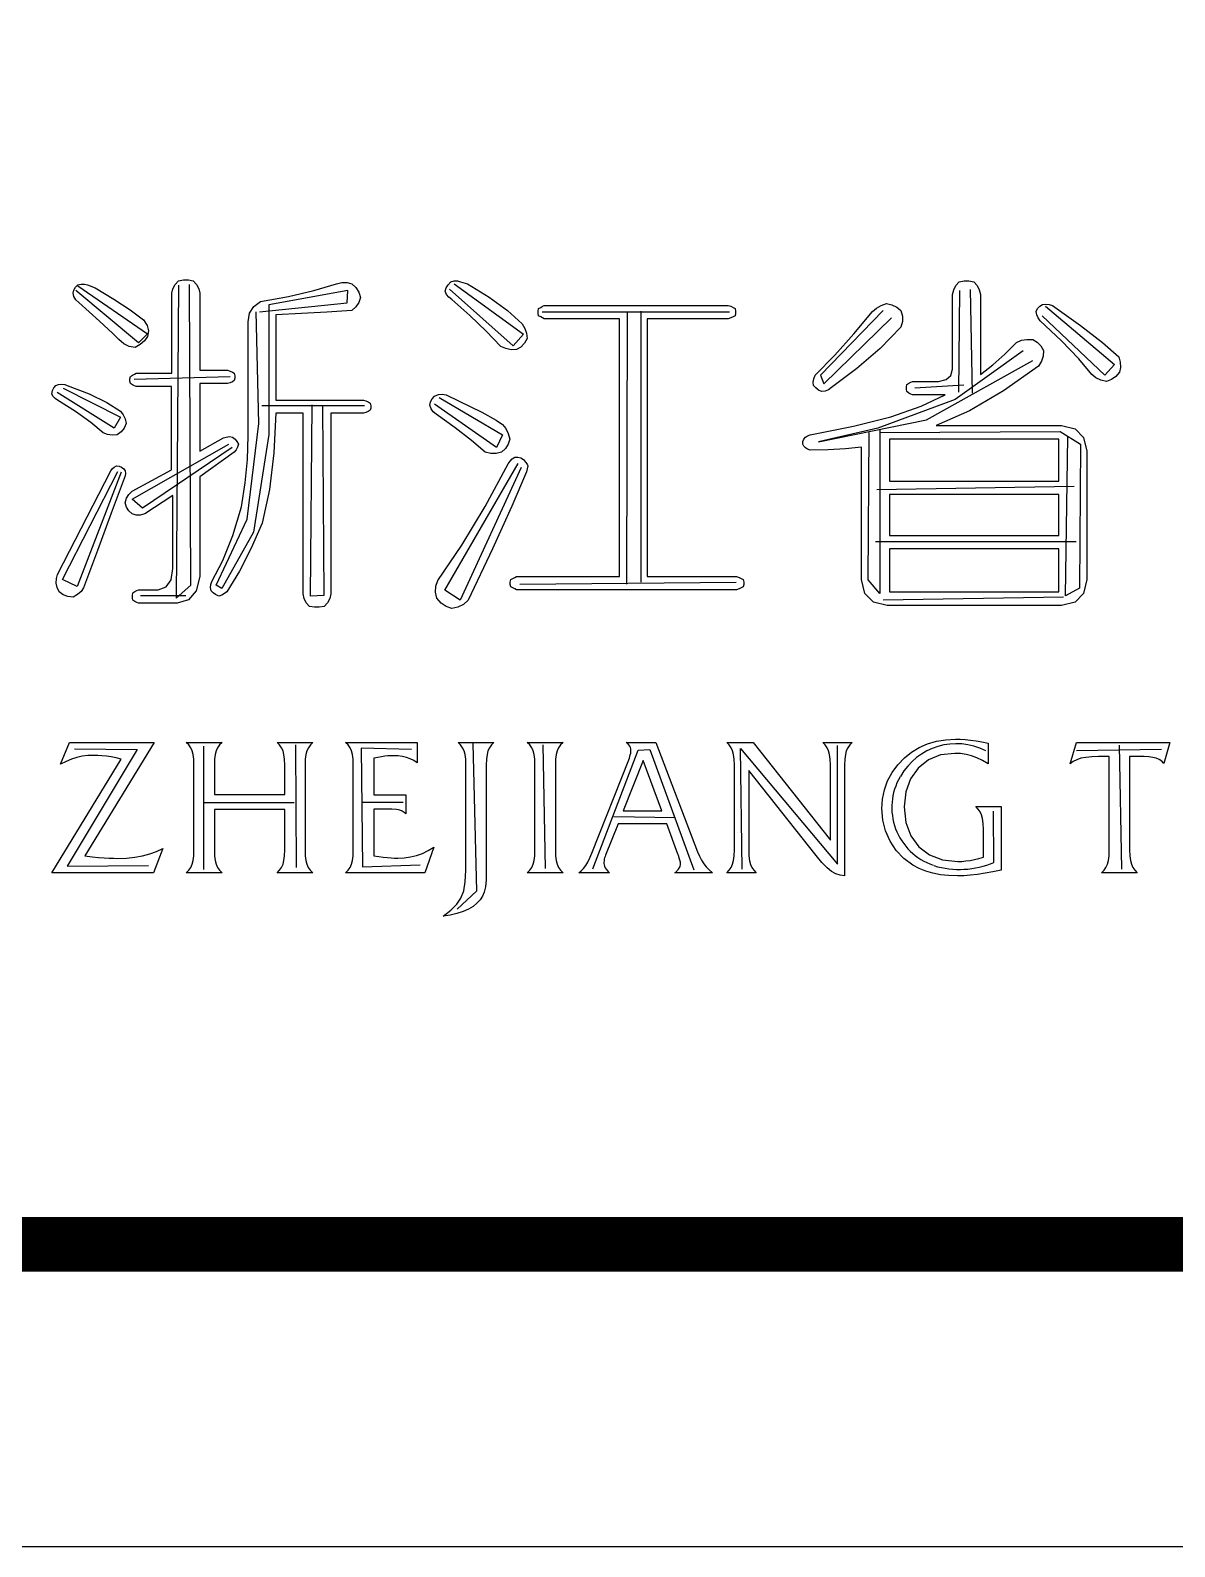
# Model space of a CAD drawing. Header units: millimetres. Extents: x -13522 to 42264, y -29520 to 1704.
# Drawn here: x 4300 to 6192, y -29520 to -27012 of the extents above; entities that cross this region are included whole.
import ezdxf
from ezdxf.enums import TextEntityAlignment as Align

# ---------------------------------------------------------------- set-up
doc = ezdxf.new("R2010")
doc.units = ezdxf.units.MM
doc.layers.add('0DataFlow-NsEquipFrame', color=30, linetype='Continuous')
doc.styles.add('TitleText', font='arial.ttf')

# ---------------------------------------------------------------- blocks, each defined once
blk = doc.blocks.new('titanlogo')
for p, q in [((-159.861, 12.352), (-158.71, 11.555)), ((-158.198, 12.363), (-158.232, 7.184)), ((-157.993, 7.401), (-158.015, 12.374)), ((-152.661, 11.359), (-153.717, 12.295)), ((-153.637, 12.385), (-152.491, 11.548)), ((-145.108, 12.292), (-145.073, 10.574)), ((-158.858, 11.407), (-159.895, 12.272)), ((-156.854, 11.919), (-155.407, 12.067)), ((-155.395, 12.272), (-156.705, 12.033)), ((-155.407, 12.067), (-155.395, 12.272)), ((-145.284, 12.274), (-145.301, 10.592)), ((-156.865, 10.075), (-156.91, 11.919)), ((-156.705, 12.033), (-156.705, 9.893)), ((-152.181, 11.92), (-149.088, 11.92)), ((-150.777, 11.908), (-150.79, 7.415)), ((-150.554, 11.933), (-150.554, 7.452)), ((-146.547, 11.941), (-147.582, 10.872)), ((-147.529, 10.732), (-146.406, 11.819)), ((-142.88, 10.872), (-143.915, 11.854)), ((-143.863, 12.011), (-142.722, 11.047)), ((-158.71, 11.555), (-158.858, 11.407)), ((-152.491, 11.548), (-152.661, 11.359)), ((-145.828, 10.136), (-144.073, 11.117)), ((-144.231, 11.275), (-145.354, 10.469)), ((-142.722, 11.047), (-142.88, 10.872)), ((-158.927, 10.804), (-157.343, 10.849)), ((-147.582, 10.872), (-147.529, 10.732)), ((-159.257, 9.996), (-160.202, 10.587)), ((-160.1, 10.656), (-159.155, 10.178)), ((-146.021, 10.662), (-145.214, 10.714)), ((-156.819, 10.371), (-155.122, 10.371)), ((-156.011, 7.219), (-155.988, 10.383)), ((-155.817, 10.36), (-155.794, 7.23)), ((-152.94, 9.677), (-153.966, 10.394)), ((-153.886, 10.503), (-152.84, 9.886)), ((-145.354, 10.469), (-146.635, 9.996)), ((-159.155, 10.178), (-159.257, 9.996)), ((-157.059, 8.493), (-156.865, 10.075)), ((-147.617, 9.768), (-145.828, 10.136)), ((-156.705, 9.893), (-156.956, 8.277)), ((-152.84, 9.886), (-152.94, 9.677)), ((-146.635, 9.996), (-147.617, 9.768)), ((-146.792, 7.489), (-146.775, 9.926)), ((-146.599, 9.961), (-146.599, 7.261)), ((-146.599, 9.926), (-143.617, 9.943)), ((-143.617, 9.943), (-143.284, 9.733)), ((-143.529, 7.226), (-143.494, 9.855)), ((-158.961, 8.823), (-157.366, 9.734)), ((-157.309, 9.677), (-158.79, 8.675)), ((-143.284, 9.733), (-143.301, 7.349)), ((-160.111, 7.492), (-159.2, 9.279)), ((-153.795, 7.318), (-152.581, 9.41)), ((-152.528, 9.348), (-153.54, 7.151)), ((-159.143, 9.267), (-159.872, 7.378)), ((-143.389, 9.032), (-146.652, 8.979)), ((-158.79, 8.675), (-158.961, 8.823)), ((-157.571, 7.401), (-157.059, 8.493)), ((-156.956, 8.277), (-157.48, 7.344)), ((-146.67, 8.12), (-143.354, 8.12)), ((-159.872, 7.378), (-160.111, 7.492)), ((-158.232, 7.184), (-157.993, 7.401)), ((-157.48, 7.344), (-157.571, 7.401)), ((-153.54, 7.151), (-153.795, 7.318)), ((-152.554, 7.415), (-148.976, 7.452)), ((-146.599, 7.261), (-146.792, 7.489)), ((-143.301, 7.349), (-143.529, 7.226)), ((-158.824, 7.23), (-158.072, 7.23)), ((-155.794, 7.23), (-156.011, 7.219)), ((-146.547, 7.156), (-143.564, 7.209)), ((-153.327, 4.78), (-153.271, 2.341)), ((-158.88, 4.684), (-160.034, 2.751)), ((-159.913, 4.695), (-158.88, 4.684)), ((-157.781, 4.739), (-157.781, 2.696)), ((-156.264, 4.761), (-156.253, 2.729)), ((-154.341, 4.684), (-155.176, 4.706)), ((-155.176, 4.706), (-155.154, 2.74)), ((-152.172, 4.762), (-152.135, 2.714)), ((-151.347, 2.71), (-150.597, 4.673)), ((-150.597, 4.673), (-150.401, 4.682)), ((-150.401, 4.682), (-149.677, 2.692)), ((-148.878, 2.706), (-148.903, 4.699)), ((-148.903, 4.699), (-147.298, 2.784)), ((-147.298, 2.784), (-147.298, 4.751)), ((-143.348, 4.668), (-141.943, 4.69)), ((-142.644, 4.754), (-142.606, 2.706)), ((-157.77, 3.805), (-156.286, 3.805)), ((-154.484, 3.805), (-155.154, 3.805)), ((-150.999, 3.575), (-149.981, 3.558)), ((-144.729, 3.663), (-144.722, 2.815)), ((-160.034, 2.751), (-158.693, 2.762)), ((-155.154, 2.74), (-154.198, 2.773)), ((-153.271, 2.341), (-153.588, 2.043))]:
    blk.add_line(p, q)
for points in [[(-159.575, 12.315), (-159.264, 12.127), (-158.997, 11.952), (-158.774, 11.789), (-158.714, 11.696), (-158.692, 11.604), (-158.707, 11.513), (-158.76, 11.441), (-158.829, 11.379), (-158.914, 11.329), (-159.009, 11.344), (-159.098, 11.389), (-159.183, 11.464), (-159.281, 11.561), (-159.502, 11.765), (-159.844, 12.074), (-159.892, 12.121), (-159.924, 12.171), (-159.939, 12.226), (-159.925, 12.281), (-159.899, 12.327), (-159.861, 12.365), (-159.805, 12.38), (-159.751, 12.38), (-159.698, 12.365)], [(-157.844, 7.542), (-157.903, 7.304), (-158.028, 7.156), (-158.22, 7.1), (-158.858, 7.1), (-158.886, 7.113), (-158.917, 7.13), (-158.953, 7.15), (-158.958, 7.186), (-158.958, 7.227), (-158.953, 7.274), (-158.917, 7.294), (-158.886, 7.311), (-158.858, 7.324), (-158.533, 7.324), (-158.399, 7.371), (-158.319, 7.488), (-158.292, 7.677), (-158.292, 8.881), (-158.751, 8.579), (-158.827, 8.556), (-158.898, 8.556), (-158.964, 8.579), (-159.019, 8.629), (-159.056, 8.69), (-159.076, 8.763), (-159.056, 8.837), (-159.019, 8.901), (-158.964, 8.954), (-158.314, 9.307), (-158.314, 10.685), (-158.897, 10.685), (-158.925, 10.698), (-158.957, 10.715), (-158.992, 10.735), (-159, 10.771), (-159, 10.81), (-158.992, 10.853), (-158.957, 10.873), (-158.925, 10.89), (-158.897, 10.904), (-158.304, 10.904), (-158.304, 12.226), (-158.287, 12.303), (-158.251, 12.372), (-158.197, 12.432), (-158.114, 12.448), (-158.032, 12.448), (-157.951, 12.432), (-157.896, 12.372), (-157.861, 12.303), (-157.844, 12.226), (-157.844, 10.953), (-157.385, 10.953), (-157.343, 10.941), (-157.305, 10.924), (-157.273, 10.904), (-157.263, 10.861), (-157.263, 10.821), (-157.273, 10.786), (-157.305, 10.765), (-157.343, 10.748), (-157.385, 10.735), (-157.844, 10.735), (-157.844, 9.615), (-157.452, 9.834), (-157.405, 9.85), (-157.355, 9.856), (-157.301, 9.85), (-157.26, 9.815), (-157.229, 9.776), (-157.205, 9.733), (-157.22, 9.681), (-157.243, 9.636), (-157.273, 9.598), (-157.844, 9.189)], [(-155.138, 10.461), (-155.096, 10.448), (-155.059, 10.431), (-155.027, 10.41), (-155.016, 10.367), (-155.016, 10.328), (-155.027, 10.293), (-155.059, 10.272), (-155.096, 10.255), (-155.138, 10.242), (-155.677, 10.242), (-155.677, 7.256), (-155.696, 7.179), (-155.733, 7.11), (-155.788, 7.049), (-155.868, 7.034), (-155.948, 7.034), (-156.029, 7.049), (-156.083, 7.11), (-156.119, 7.179), (-156.136, 7.256), (-156.136, 10.242), (-156.584, 10.242), (-156.617, 9.587), (-156.693, 8.983), (-156.813, 8.428), (-156.993, 8.012), (-157.187, 7.633), (-157.396, 7.29), (-157.436, 7.26), (-157.48, 7.235), (-157.53, 7.217), (-157.582, 7.245), (-157.623, 7.275), (-157.654, 7.307), (-157.665, 7.361), (-157.661, 7.412), (-157.642, 7.458), (-157.461, 7.807), (-157.299, 8.22), (-157.156, 8.696), (-157.093, 9.09), (-157.055, 9.48), (-157.043, 9.867), (-157.043, 11.754), (-157.02, 11.896), (-156.953, 12.009), (-156.841, 12.091), (-156.378, 12.176), (-155.958, 12.273), (-155.581, 12.382), (-155.493, 12.405), (-155.409, 12.405), (-155.329, 12.382), (-155.263, 12.32), (-155.217, 12.245), (-155.189, 12.158), (-155.217, 12.074), (-155.263, 12.001), (-155.329, 11.94), (-155.745, 11.917), (-156.163, 11.895), (-156.584, 11.872), (-156.584, 10.461)], [(-153.42, 12.382), (-153.06, 12.164), (-152.758, 11.944), (-152.512, 11.721), (-152.469, 11.647), (-152.443, 11.567), (-152.434, 11.48), (-152.478, 11.4), (-152.536, 11.338), (-152.608, 11.296), (-152.696, 11.294), (-152.782, 11.311), (-152.866, 11.346), (-153.108, 11.599), (-153.378, 11.859), (-153.678, 12.124), (-153.727, 12.162), (-153.763, 12.207), (-153.785, 12.259), (-153.769, 12.316), (-153.739, 12.369), (-153.695, 12.416), (-153.639, 12.431), (-153.585, 12.431), (-153.532, 12.416)], [(-146.062, 10.545), (-146.09, 10.558), (-146.121, 10.577), (-146.156, 10.601), (-146.162, 10.636), (-146.162, 10.675), (-146.156, 10.718), (-146.121, 10.739), (-146.09, 10.756), (-146.062, 10.769), (-145.63, 10.769), (-145.502, 10.799), (-145.426, 10.866), (-145.4, 10.971), (-145.4, 12.209), (-145.38, 12.286), (-145.343, 12.355), (-145.288, 12.416), (-145.209, 12.431), (-145.129, 12.431), (-145.048, 12.416), (-144.993, 12.355), (-144.956, 12.286), (-144.936, 12.209), (-144.936, 10.886), (-144.733, 11.042), (-144.535, 11.218), (-144.342, 11.413), (-144.257, 11.449), (-144.168, 11.465), (-144.073, 11.464), (-143.999, 11.421), (-143.939, 11.359), (-143.894, 11.278), (-143.898, 11.188), (-143.926, 11.102), (-143.978, 11.021), (-144.556, 10.611), (-145.12, 10.284), (-145.669, 10.04), (-143.596, 10.04), (-143.371, 9.983), (-143.231, 9.841), (-143.177, 9.615), (-143.177, 7.492), (-143.231, 7.263), (-143.371, 7.121), (-143.596, 7.066), (-146.481, 7.066), (-146.707, 7.121), (-146.848, 7.263), (-146.902, 7.492), (-146.902, 9.682), (-147.171, 9.654), (-147.454, 9.638), (-147.753, 9.632), (-147.795, 9.647), (-147.83, 9.669), (-147.859, 9.699), (-147.872, 9.734), (-147.872, 9.774), (-147.859, 9.817), (-147.83, 9.847), (-147.795, 9.869), (-147.753, 9.884), (-147.034, 10.028), (-146.421, 10.186), (-145.916, 10.359), (-145.518, 10.545)], [(-147.4, 10.668), (-147.448, 10.631), (-147.503, 10.608), (-147.563, 10.601), (-147.615, 10.627), (-147.66, 10.661), (-147.698, 10.702), (-147.701, 10.758), (-147.692, 10.814), (-147.669, 10.87), (-147.347, 11.206), (-147.032, 11.557), (-146.722, 11.923), (-146.655, 11.982), (-146.578, 12.027), (-146.493, 12.057), (-146.401, 12.037), (-146.321, 11.998), (-146.252, 11.94), (-146.227, 11.849), (-146.227, 11.758), (-146.252, 11.666), (-146.596, 11.313), (-146.979, 10.981)], [(-142.65, 11.178), (-142.626, 11.087), (-142.623, 11.001), (-142.639, 10.92), (-142.697, 10.851), (-142.768, 10.801), (-142.852, 10.769), (-142.947, 10.79), (-143.029, 10.829), (-143.098, 10.886), (-143.312, 11.144), (-143.596, 11.439), (-143.95, 11.772), (-143.982, 11.818), (-144.005, 11.869), (-144.017, 11.923), (-143.992, 11.973), (-143.957, 12.013), (-143.911, 12.04), (-143.855, 12.046), (-143.801, 12.041), (-143.748, 12.024), (-143.283, 11.695), (-142.917, 11.413)], [(-150.445, 11.805), (-150.445, 7.542), (-148.972, 7.542), (-148.928, 7.529), (-148.891, 7.512), (-148.86, 7.492), (-148.848, 7.449), (-148.848, 7.409), (-148.86, 7.374), (-148.891, 7.354), (-148.928, 7.337), (-148.972, 7.324), (-152.608, 7.324), (-152.638, 7.337), (-152.67, 7.354), (-152.703, 7.374), (-152.71, 7.409), (-152.71, 7.449), (-152.703, 7.492), (-152.67, 7.512), (-152.638, 7.529), (-152.608, 7.542), (-150.905, 7.542), (-150.905, 11.805), (-152.149, 11.805), (-152.177, 11.818), (-152.208, 11.835), (-152.244, 11.856), (-152.249, 11.891), (-152.249, 11.93), (-152.244, 11.973), (-152.208, 11.994), (-152.177, 12.011), (-152.149, 12.024), (-152.12, 12.024), (-149.107, 12.024), (-149.065, 12.011), (-149.027, 11.994), (-148.995, 11.973), (-148.985, 11.93), (-148.985, 11.891), (-148.995, 11.856), (-149.027, 11.835), (-149.065, 11.818), (-149.107, 11.805)], [(-160.034, 10.702), (-159.673, 10.562), (-159.38, 10.42), (-159.155, 10.275), (-159.109, 10.216), (-159.078, 10.149), (-159.06, 10.075), (-159.094, 9.999), (-159.144, 9.935), (-159.211, 9.884), (-159.291, 9.88), (-159.368, 9.891), (-159.44, 9.917), (-159.644, 10.092), (-159.896, 10.274), (-160.197, 10.461), (-160.237, 10.487), (-160.269, 10.52), (-160.292, 10.561), (-160.28, 10.617), (-160.257, 10.664), (-160.224, 10.702), (-160.178, 10.718), (-160.128, 10.724), (-160.073, 10.718)], [(-153.554, 10.444), (-153.181, 10.259), (-152.942, 10.13), (-152.837, 10.058), (-152.782, 9.991), (-152.743, 9.91), (-152.72, 9.817), (-152.745, 9.732), (-152.79, 9.66), (-152.854, 9.598), (-152.944, 9.575), (-153.033, 9.575), (-153.123, 9.598), (-153.353, 9.795), (-153.624, 10.004), (-153.936, 10.226), (-153.984, 10.265), (-154.02, 10.315), (-154.042, 10.377), (-154.028, 10.431), (-154.002, 10.481), (-153.963, 10.528), (-153.9, 10.552), (-153.837, 10.558), (-153.773, 10.545)], [(-146.442, 9.122), (-143.641, 9.122), (-143.641, 9.817), (-146.442, 9.817)], [(-160.197, 7.576), (-159.317, 9.29), (-159.294, 9.322), (-159.262, 9.35), (-159.222, 9.374), (-159.179, 9.369), (-159.138, 9.352), (-159.099, 9.323), (-159.079, 9.288), (-159.071, 9.249), (-159.076, 9.206), (-159.307, 8.592), (-159.537, 7.976), (-159.765, 7.358), (-159.807, 7.295), (-159.865, 7.243), (-159.939, 7.201), (-160.024, 7.211), (-160.101, 7.241), (-160.169, 7.29), (-160.204, 7.359), (-160.218, 7.432), (-160.214, 7.509)], [(-152.445, 9.274), (-152.684, 8.706), (-153.006, 7.999), (-153.409, 7.15), (-153.486, 7.083), (-153.576, 7.038), (-153.678, 7.016), (-153.773, 7.049), (-153.855, 7.105), (-153.924, 7.184), (-153.945, 7.286), (-153.939, 7.383), (-153.907, 7.475), (-153.514, 8.059), (-153.126, 8.703), (-152.743, 9.407), (-152.713, 9.452), (-152.677, 9.487), (-152.636, 9.515), (-152.585, 9.518), (-152.536, 9.507), (-152.49, 9.48), (-152.457, 9.436), (-152.433, 9.401), (-152.418, 9.374)], [(-146.442, 8.22), (-143.641, 8.22), (-143.641, 8.898), (-146.442, 8.898)], [(-146.442, 7.29), (-143.641, 7.29), (-143.641, 8.002), (-146.442, 8.002)], [(-158.453, 3.047), (-158.609, 2.643), (-160.292, 2.643), (-159.144, 4.523), (-159.229, 4.543), (-159.309, 4.559), (-159.387, 4.571), (-159.461, 4.579), (-159.532, 4.585), (-159.599, 4.586), (-159.694, 4.583), (-159.786, 4.571), (-159.875, 4.551), (-159.964, 4.523), (-160.055, 4.486), (-160.146, 4.44), (-159.997, 4.801), (-158.597, 4.801), (-159.745, 2.923), (-159.625, 2.91), (-159.517, 2.899), (-159.424, 2.892), (-159.341, 2.887), (-159.266, 2.883), (-159.198, 2.882), (-159.054, 2.887), (-158.917, 2.901), (-158.79, 2.924), (-158.67, 2.956), (-158.558, 2.997)], [(-157.603, 3.025), (-157.6, 2.926), (-157.59, 2.845), (-157.574, 2.784), (-157.551, 2.733), (-157.518, 2.686), (-157.476, 2.643), (-158.067, 2.643), (-158.026, 2.686), (-157.994, 2.733), (-157.97, 2.784), (-157.953, 2.845), (-157.943, 2.926), (-157.94, 3.025), (-157.94, 4.421), (-157.943, 4.521), (-157.953, 4.601), (-157.97, 4.662), (-157.994, 4.712), (-158.026, 4.758), (-158.067, 4.801), (-157.476, 4.801), (-157.518, 4.758), (-157.551, 4.712), (-157.574, 4.662), (-157.59, 4.601), (-157.6, 4.521), (-157.603, 4.421), (-157.603, 3.938), (-156.44, 3.938), (-156.44, 4.421), (-156.443, 4.521), (-156.452, 4.601), (-156.468, 4.662), (-156.492, 4.712), (-156.525, 4.758), (-156.567, 4.801), (-155.975, 4.801), (-156.016, 4.758), (-156.049, 4.712), (-156.073, 4.662), (-156.089, 4.601), (-156.099, 4.521), (-156.103, 4.421), (-156.103, 3.025), (-156.099, 2.926), (-156.09, 2.845), (-156.074, 2.784), (-156.05, 2.733), (-156.017, 2.686), (-155.975, 2.643), (-156.567, 2.643), (-156.525, 2.686), (-156.492, 2.733), (-156.468, 2.784), (-156.452, 2.845), (-156.443, 2.926), (-156.44, 3.025), (-156.44, 3.69), (-157.603, 3.69)], [(-155.433, 2.643), (-155.392, 2.686), (-155.359, 2.733), (-155.335, 2.784), (-155.319, 2.846), (-155.309, 2.926), (-155.306, 3.026), (-155.306, 4.421), (-155.309, 4.521), (-155.319, 4.601), (-155.335, 4.662), (-155.359, 4.712), (-155.392, 4.758), (-155.433, 4.801), (-154.251, 4.801), (-154.251, 4.462), (-154.306, 4.499), (-154.364, 4.53), (-154.425, 4.552), (-154.491, 4.567), (-154.564, 4.577), (-154.644, 4.58), (-154.688, 4.579), (-154.736, 4.576), (-154.787, 4.57), (-154.842, 4.562), (-154.901, 4.552), (-154.965, 4.54), (-154.965, 3.931), (-154.437, 3.931), (-154.437, 3.617), (-154.465, 3.643), (-154.498, 3.664), (-154.538, 3.678), (-154.592, 3.688), (-154.67, 3.694), (-154.771, 3.696), (-154.965, 3.696), (-154.965, 2.923), (-154.886, 2.911), (-154.812, 2.902), (-154.743, 2.895), (-154.68, 2.89), (-154.622, 2.887), (-154.571, 2.886), (-154.463, 2.89), (-154.36, 2.905), (-154.26, 2.93), (-154.163, 2.965), (-154.067, 3.01), (-153.973, 3.066), (-154.123, 2.643)], [(-153.107, 2.682), (-153.111, 2.528), (-153.122, 2.409), (-153.141, 2.323), (-153.17, 2.258), (-153.21, 2.196), (-153.261, 2.14), (-153.325, 2.088), (-153.402, 2.042), (-153.492, 2.003), (-153.592, 1.97), (-153.702, 1.943), (-153.82, 1.924), (-153.694, 2.024), (-153.596, 2.125), (-153.527, 2.226), (-153.481, 2.345), (-153.454, 2.497), (-153.445, 2.682), (-153.445, 4.421), (-153.448, 4.521), (-153.458, 4.601), (-153.474, 4.662), (-153.498, 4.712), (-153.531, 4.758), (-153.572, 4.801), (-152.98, 4.801), (-153.022, 4.758), (-153.055, 4.712), (-153.079, 4.662), (-153.095, 4.601), (-153.104, 4.521), (-153.107, 4.421)], [(-151.965, 3.026), (-151.962, 2.926), (-151.953, 2.846), (-151.937, 2.784), (-151.913, 2.733), (-151.88, 2.686), (-151.838, 2.643), (-152.43, 2.643), (-152.388, 2.686), (-152.355, 2.733), (-152.331, 2.784), (-152.315, 2.846), (-152.306, 2.926), (-152.302, 3.026), (-152.302, 4.421), (-152.306, 4.521), (-152.315, 4.601), (-152.331, 4.662), (-152.355, 4.712), (-152.388, 4.758), (-152.43, 4.801), (-151.838, 4.801), (-151.88, 4.758), (-151.913, 4.712), (-151.937, 4.662), (-151.953, 4.601), (-151.962, 4.521), (-151.965, 4.421)], [(-151.136, 2.935), (-151.144, 2.913), (-151.151, 2.891), (-151.157, 2.867), (-151.16, 2.844), (-151.163, 2.82), (-151.164, 2.795), (-151.161, 2.774), (-151.154, 2.751), (-151.141, 2.727), (-151.123, 2.701), (-151.099, 2.673), (-151.069, 2.643), (-151.578, 2.643), (-151.537, 2.676), (-151.499, 2.716), (-151.464, 2.763), (-151.43, 2.82), (-151.396, 2.889), (-151.361, 2.971), (-150.753, 4.51), (-150.742, 4.539), (-150.733, 4.568), (-150.726, 4.595), (-150.72, 4.622), (-150.717, 4.647), (-150.716, 4.67), (-150.718, 4.694), (-150.724, 4.717), (-150.734, 4.739), (-150.748, 4.759), (-150.768, 4.78), (-150.793, 4.801), (-150.302, 4.801), (-149.615, 2.993), (-149.582, 2.916), (-149.547, 2.85), (-149.512, 2.793), (-149.471, 2.742), (-149.424, 2.692), (-149.369, 2.643), (-149.988, 2.643), (-149.98, 2.651), (-149.932, 2.706), (-149.904, 2.75), (-149.894, 2.783), (-149.899, 2.821), (-149.911, 2.87), (-149.932, 2.929), (-149.935, 2.939), (-149.937, 2.946), (-149.939, 2.952), (-150.124, 3.451), (-150.929, 3.451)], [(-147.056, 4.801), (-147.098, 4.758), (-147.131, 4.712), (-147.155, 4.662), (-147.171, 4.601), (-147.18, 4.521), (-147.183, 4.421), (-147.183, 2.593), (-147.258, 2.603), (-147.33, 2.627), (-147.399, 2.666), (-147.472, 2.727), (-147.557, 2.816), (-147.654, 2.932), (-148.768, 4.336), (-148.768, 3.026), (-148.765, 2.923), (-148.756, 2.841), (-148.74, 2.78), (-148.717, 2.731), (-148.685, 2.685), (-148.644, 2.643), (-149.133, 2.643), (-149.092, 2.686), (-149.059, 2.733), (-149.035, 2.784), (-149.019, 2.846), (-149.009, 2.926), (-149.006, 3.026), (-149.006, 4.421), (-149.009, 4.521), (-149.019, 4.601), (-149.035, 4.662), (-149.059, 4.712), (-149.092, 4.758), (-149.133, 4.801), (-148.695, 4.801), (-147.418, 3.181), (-147.418, 4.421), (-147.421, 4.521), (-147.431, 4.601), (-147.447, 4.662), (-147.471, 4.712), (-147.504, 4.758), (-147.545, 4.801)], [(-144.81, 4.444), (-144.903, 4.499), (-144.995, 4.543), (-145.085, 4.576), (-145.176, 4.6), (-145.269, 4.614), (-145.363, 4.619), (-145.597, 4.592), (-145.798, 4.511), (-145.967, 4.376), (-146.095, 4.197), (-146.172, 3.983), (-146.197, 3.734), (-146.171, 3.475), (-146.09, 3.255), (-145.957, 3.074), (-145.779, 2.939), (-145.562, 2.858), (-145.309, 2.831), (-145.244, 2.833), (-145.178, 2.839), (-145.109, 2.849), (-145.038, 2.863), (-144.965, 2.881), (-144.889, 2.904), (-144.889, 3.359), (-144.892, 3.458), (-144.902, 3.539), (-144.918, 3.6), (-144.942, 3.65), (-144.974, 3.696), (-145.016, 3.738), (-144.596, 3.738), (-144.596, 2.688), (-144.732, 2.659), (-144.862, 2.635), (-144.985, 2.616), (-145.102, 2.602), (-145.212, 2.594), (-145.318, 2.592), (-145.463, 2.597), (-145.599, 2.612), (-145.724, 2.636), (-145.841, 2.671), (-145.951, 2.716), (-146.053, 2.77), (-146.202, 2.878), (-146.328, 3.01), (-146.431, 3.164), (-146.507, 3.335), (-146.553, 3.516), (-146.568, 3.706), (-146.558, 3.863), (-146.525, 4.015), (-146.472, 4.162), (-146.398, 4.3), (-146.305, 4.428), (-146.192, 4.546), (-146.076, 4.639), (-145.95, 4.716), (-145.813, 4.776), (-145.666, 4.819), (-145.511, 4.845), (-145.348, 4.854), (-145.271, 4.852), (-145.188, 4.846), (-145.101, 4.837), (-145.009, 4.824), (-144.912, 4.808), (-144.81, 4.787)], [(-142.472, 3.026), (-142.469, 2.926), (-142.459, 2.846), (-142.442, 2.784), (-142.418, 2.733), (-142.386, 2.686), (-142.345, 2.643), (-142.937, 2.643), (-142.894, 2.686), (-142.862, 2.733), (-142.838, 2.784), (-142.822, 2.846), (-142.812, 2.926), (-142.809, 3.026), (-142.809, 4.565), (-142.983, 4.565), (-143.096, 4.561), (-143.193, 4.552), (-143.275, 4.537), (-143.345, 4.514), (-143.405, 4.484), (-143.454, 4.446), (-143.347, 4.801), (-141.804, 4.801), (-141.905, 4.453), (-141.941, 4.488), (-141.983, 4.516), (-142.032, 4.538), (-142.089, 4.553), (-142.155, 4.562), (-142.23, 4.565), (-142.472, 4.565)], [(-150.843, 3.667), (-150.207, 3.667), (-150.513, 4.501)]]:
    blk.add_lwpolyline(points, close=True)
for centre, radius, start, end in [((-145.333, 3.712), 1.066, 63.0826, 150.402), ((-145.393, 3.725), 1.01, 149.939, 251.0098), ((-145.284, 4.159), 1.46, 253.1476, 292.9646)]:
    blk.add_arc(centre, radius, start, end)
blk = doc.blocks.new('equiplist.2017')
blk.add_lwpolyline([(0, 0), (0, 297), (420, 297), (420, 0)], close=True)
at = {"const_width": 0.9}
blk.add_lwpolyline([(25, 5), (25, 292), (415, 292), (415, 5)], close=True, dxfattribs=at)
blk.add_blockref('titanlogo', (201, 8.5))
at = {"style": 'TitleText'}
for tag, height, p in [('DwgNo', 2.75, (362, 22.5)), ('PROJECT2L1', 2.75, (267, 22)), ('PROJECT1', 2.75, (267, 19.5)), ('PROJECT2L2', 2.75, (267, 17)), ('SPECI', 3, (341.348, 9.142)), ('UNITNAME', 2.75, (267, 9))]:
    blk.add_attdef(tag, text='', height=height, dxfattribs=at).set_placement(p, align=Align.MIDDLE_CENTER)
at = {"style": 'TitleText', "width": 0.8}
for tag, p in [('VER', (410.163, 21.665)), ('P', (406.5, 16.9)), ('PT', (406.5, 9.737))]:
    blk.add_attdef(tag, text='', height=2.5, dxfattribs=at).set_placement(p, align=Align.MIDDLE_CENTER)

msp = doc.modelspace()

# ---------------------------------------------------------------- block references
at = {"layer": '0DataFlow-NsEquipFrame', "xscale": 100, "yscale": 100, "zscale": 100}
msp.add_blockref('equiplist.2017', (264.3, -29519.6), dxfattribs=at)

doc.saveas('drawing.dxf')
